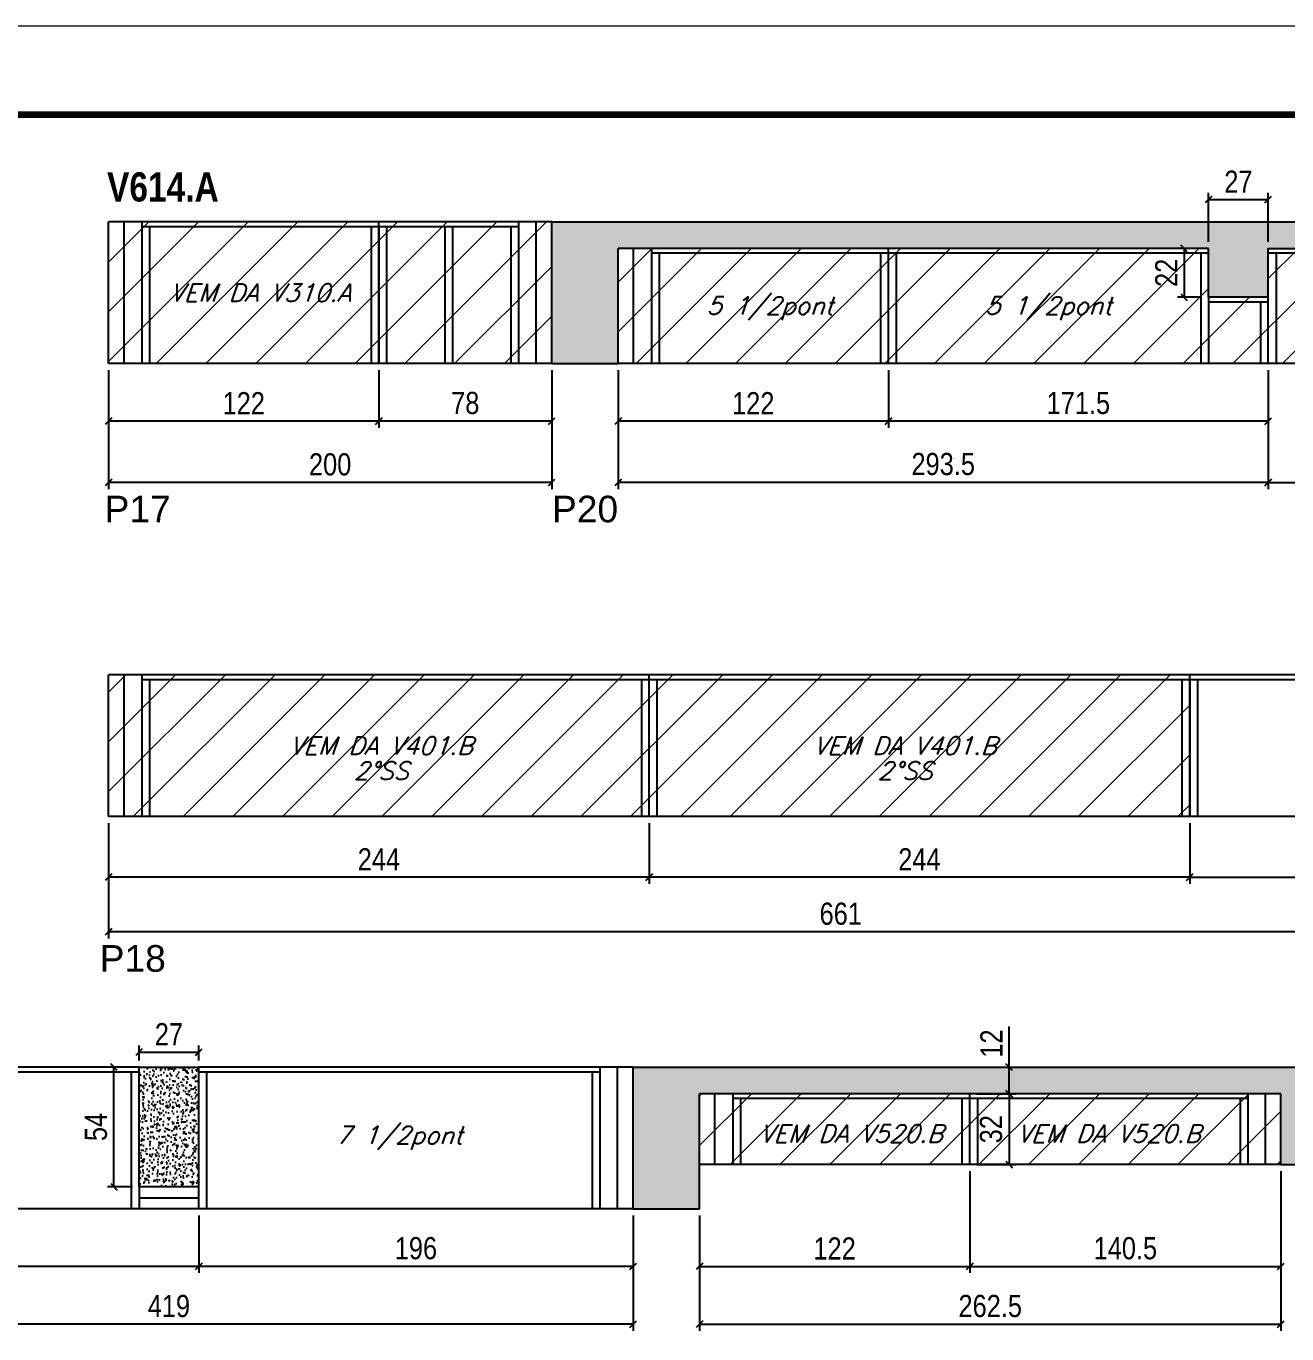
# Model space of a CAD drawing. Extents: x 3309 to 9590, y -2522 to 14608.
# Drawn here: x 8403 to 8972, y 11720 to 12311 of the extents above; entities that cross this region are included whole.
import ezdxf

# ---------------------------------------------------------------- set-up
doc = ezdxf.new("R2010")
doc.units = 0
doc.linetypes.add('DASHED', pattern=[0.75, 0.5, -0.25])
for name, color, linetype in [('5', 5, 'Continuous'), ('COTA', 241, 'Continuous'), ('NOMENCLATURA', 7, 'Continuous'), ('Painéis', 200, 'Continuous'), ('SARR_2.2x7', 40, 'Continuous'), ('SARR_3.5x7', 81, 'Continuous'), ('texto', 7, 'Continuous')]:
    doc.layers.add(name, color=color, linetype=linetype)
for name, color, linetype, lineweight in [('Folhas', 255, 'Continuous', 9), ('Hachura', 251, 'Continuous', 9), ('SARRAFO DE PRESSAO', 251, 'DASHED', 9)]:
    doc.layers.add(name, color=color, linetype=linetype, lineweight=lineweight)
doc.styles.add('COTA TECNICA', font='techl___.ttf', dxfattribs={"height": 10})
doc.styles.add('Romans', font='romans.shx')
doc.styles.get("Standard").update_dxf_attribs({"font": 'arial.ttf'})
doc.styles.add('TECNICA', font='techb___.ttf', dxfattribs={"height": 10})
doc.dimstyles.new('PAINEL', dxfattribs={"dimtxt": 10, "dimasz": 3, "dimexe": 3, "dimexo": 3, "dimgap": 3, "dimtad": 1, "dimdec": 1, "dimzin": 12, "dimdsep": 46, "dimtxsty": 'COTA TECNICA', "dimblk1": 'OBLIQUE', "dimblk2": 'OBLIQUE', "dimsah": 1, "dimcen": 0.9, "dimclrd": 4, "dimclre": 4, "dimclrt": 240, "dimadec": 1, "dimazin": 3, "dimtfac": 1, "dimtdec": 1, "dimtmove": 0, "dimatfit": 3, "dimfxl": 1, "dimtolj": 1, "dimtzin": 12, "dimarcsym": 0})

# ---------------------------------------------------------------- blocks, each defined once
blk = doc.blocks.new('9999999999')
at = {"layer": 'Folhas'}
blk.add_lwpolyline([(98138.98, 34190.21), (99623.98, 34190.21), (99623.98, 35240.21), (98138.98, 35240.21)], close=True, dxfattribs=at)
at = {"layer": 'Folhas', "color": 30, "const_width": 3}
blk.add_lwpolyline([(98213.98, 34230.21), (99583.98, 34230.21), (99583.98, 35200.21), (98213.98, 35200.21)], close=True, dxfattribs=at)
blk = doc.blocks.new('_Oblique')
at = {"color": 0, "linetype": 'ByBlock', "lineweight": -2}
blk.add_line((-0.5, -0.5), (0.5, 0.5), dxfattribs=at)
blk = doc.blocks.new('*D217')
at = {"layer": 'COTA', "color": 4, "linetype": 'ByBlock', "lineweight": -2, "transparency": 16777216}
for p, q in [((8562.39, 12155.35), (8562.39, 12129.43)), ((8640.39, 12155.35), (8640.39, 12129.43)), ((8640.39, 12132.43), (8562.39, 12132.43))]:
    blk.add_line(p, q, dxfattribs=at)
at = {"layer": 'Defpoints', "color": 0, "linetype": 'ByBlock', "transparency": 16777216}
for p in [(8562.39, 12158.35), (8640.39, 12158.35), (8562.39, 12132.43)]:
    blk.add_point(p, dxfattribs=at)
at = {"layer": 'COTA', "color": 4, "linetype": 'ByBlock', "lineweight": -2, "transparency": 16777216, "xscale": 3, "yscale": 3, "zscale": 3, "rotation": 180}
blk.add_blockref('_Oblique', (8562.39, 12132.43), dxfattribs=at)
at = {"layer": 'COTA', "color": 4, "linetype": 'ByBlock', "lineweight": -2, "transparency": 16777216, "xscale": 3, "yscale": 3, "zscale": 3}
blk.add_blockref('_Oblique', (8640.39, 12132.43), dxfattribs=at)
at = {"layer": 'COTA', "color": 240, "linetype": 'ByBlock', "transparency": 16777216, "insert": (8601.39, 12140.53), "char_height": 10, "attachment_point": 5, "style": 'COTA TECNICA'}
blk.add_mtext('\\A1;78', dxfattribs=at)
blk = doc.blocks.new('*D218')
at = {"layer": 'COTA', "color": 4, "linetype": 'ByBlock', "lineweight": -2, "transparency": 16777216}
for p, q in [((8440.39, 12155.35), (8440.39, 12129.43)), ((8562.39, 12155.35), (8562.39, 12129.43)), ((8562.39, 12132.43), (8440.39, 12132.43))]:
    blk.add_line(p, q, dxfattribs=at)
at = {"layer": 'Defpoints', "color": 0, "linetype": 'ByBlock', "transparency": 16777216}
for p in [(8440.39, 12158.35), (8562.39, 12158.35), (8440.39, 12132.43)]:
    blk.add_point(p, dxfattribs=at)
at = {"layer": 'COTA', "color": 4, "linetype": 'ByBlock', "lineweight": -2, "transparency": 16777216, "xscale": 3, "yscale": 3, "zscale": 3, "rotation": 180}
blk.add_blockref('_Oblique', (8440.39, 12132.43), dxfattribs=at)
at = {"layer": 'COTA', "color": 4, "linetype": 'ByBlock', "lineweight": -2, "transparency": 16777216, "xscale": 3, "yscale": 3, "zscale": 3}
blk.add_blockref('_Oblique', (8562.39, 12132.43), dxfattribs=at)
at = {"layer": 'COTA', "color": 240, "linetype": 'ByBlock', "transparency": 16777216, "insert": (8501.39, 12140.49), "char_height": 10, "attachment_point": 5, "style": 'COTA TECNICA'}
blk.add_mtext('\\A1;122', dxfattribs=at)
blk = doc.blocks.new('*D230')
at = {"layer": 'COTA', "color": 4, "linetype": 'ByBlock', "lineweight": -2, "transparency": 16777216}
for p, q in [((8440.39, 12155.35), (8440.39, 12101.72)), ((8640.39, 12155.35), (8640.39, 12101.72)), ((8640.39, 12104.72), (8440.39, 12104.72))]:
    blk.add_line(p, q, dxfattribs=at)
at = {"layer": 'Defpoints', "color": 0, "linetype": 'ByBlock', "transparency": 16777216}
for p in [(8440.39, 12158.35), (8640.39, 12158.35), (8440.39, 12104.72)]:
    blk.add_point(p, dxfattribs=at)
at = {"layer": 'COTA', "color": 4, "linetype": 'ByBlock', "lineweight": -2, "transparency": 16777216, "xscale": 3, "yscale": 3, "zscale": 3, "rotation": 180}
blk.add_blockref('_Oblique', (8440.39, 12104.72), dxfattribs=at)
at = {"layer": 'COTA', "color": 4, "linetype": 'ByBlock', "lineweight": -2, "transparency": 16777216, "xscale": 3, "yscale": 3, "zscale": 3}
blk.add_blockref('_Oblique', (8640.39, 12104.72), dxfattribs=at)
at = {"layer": 'COTA', "color": 240, "linetype": 'ByBlock', "transparency": 16777216, "insert": (8540.39, 12112.82), "char_height": 10, "attachment_point": 5, "style": 'COTA TECNICA'}
blk.add_mtext('\\A1;200', dxfattribs=at)
blk = doc.blocks.new('*D219')
at = {"layer": 'COTA', "color": 4, "linetype": 'ByBlock', "lineweight": -2, "transparency": 16777216}
for p, q in [((8792.39, 12155.35), (8792.39, 12129.43)), ((8963.89, 12155.35), (8963.89, 12129.43)), ((8963.89, 12132.43), (8792.39, 12132.43))]:
    blk.add_line(p, q, dxfattribs=at)
at = {"layer": 'Defpoints', "color": 0, "linetype": 'ByBlock', "transparency": 16777216}
for p in [(8792.39, 12158.35), (8963.89, 12158.35), (8792.39, 12132.43)]:
    blk.add_point(p, dxfattribs=at)
at = {"layer": 'COTA', "color": 4, "linetype": 'ByBlock', "lineweight": -2, "transparency": 16777216, "xscale": 3, "yscale": 3, "zscale": 3, "rotation": 180}
blk.add_blockref('_Oblique', (8792.39, 12132.43), dxfattribs=at)
at = {"layer": 'COTA', "color": 4, "linetype": 'ByBlock', "lineweight": -2, "transparency": 16777216, "xscale": 3, "yscale": 3, "zscale": 3}
blk.add_blockref('_Oblique', (8963.89, 12132.43), dxfattribs=at)
at = {"layer": 'COTA', "color": 240, "linetype": 'ByBlock', "transparency": 16777216, "insert": (8878.14, 12140.54), "char_height": 10, "attachment_point": 5, "style": 'COTA TECNICA'}
blk.add_mtext('\\A1;171.5', dxfattribs=at)
blk = doc.blocks.new('*D220')
at = {"layer": 'COTA', "color": 4, "linetype": 'ByBlock', "lineweight": -2, "transparency": 16777216}
for p, q in [((8670.39, 12155.35), (8670.39, 12129.43)), ((8792.39, 12155.35), (8792.39, 12129.43)), ((8792.39, 12132.43), (8670.39, 12132.43))]:
    blk.add_line(p, q, dxfattribs=at)
at = {"layer": 'Defpoints', "color": 0, "linetype": 'ByBlock', "transparency": 16777216}
for p in [(8670.39, 12158.35), (8792.39, 12158.35), (8670.39, 12132.43)]:
    blk.add_point(p, dxfattribs=at)
at = {"layer": 'COTA', "color": 4, "linetype": 'ByBlock', "lineweight": -2, "transparency": 16777216, "xscale": 3, "yscale": 3, "zscale": 3, "rotation": 180}
blk.add_blockref('_Oblique', (8670.39, 12132.43), dxfattribs=at)
at = {"layer": 'COTA', "color": 4, "linetype": 'ByBlock', "lineweight": -2, "transparency": 16777216, "xscale": 3, "yscale": 3, "zscale": 3}
blk.add_blockref('_Oblique', (8792.39, 12132.43), dxfattribs=at)
at = {"layer": 'COTA', "color": 240, "linetype": 'ByBlock', "transparency": 16777216, "insert": (8731.39, 12140.49), "char_height": 10, "attachment_point": 5, "style": 'COTA TECNICA'}
blk.add_mtext('\\A1;122', dxfattribs=at)
blk = doc.blocks.new('*D231')
at = {"layer": 'COTA', "color": 4, "linetype": 'ByBlock', "lineweight": -2, "transparency": 16777216}
for p, q in [((8670.39, 12155.35), (8670.39, 12101.72)), ((8963.89, 12155.35), (8963.89, 12101.72)), ((8963.89, 12104.72), (8670.39, 12104.72))]:
    blk.add_line(p, q, dxfattribs=at)
at = {"layer": 'Defpoints', "color": 0, "linetype": 'ByBlock', "transparency": 16777216}
for p in [(8670.39, 12158.35), (8963.89, 12158.35), (8670.39, 12104.72)]:
    blk.add_point(p, dxfattribs=at)
at = {"layer": 'COTA', "color": 4, "linetype": 'ByBlock', "lineweight": -2, "transparency": 16777216, "xscale": 3, "yscale": 3, "zscale": 3, "rotation": 180}
blk.add_blockref('_Oblique', (8670.39, 12104.72), dxfattribs=at)
at = {"layer": 'COTA', "color": 4, "linetype": 'ByBlock', "lineweight": -2, "transparency": 16777216, "xscale": 3, "yscale": 3, "zscale": 3}
blk.add_blockref('_Oblique', (8963.89, 12104.72), dxfattribs=at)
at = {"layer": 'COTA', "color": 240, "linetype": 'ByBlock', "transparency": 16777216, "insert": (8817.14, 12112.97), "char_height": 10, "attachment_point": 5, "style": 'COTA TECNICA'}
blk.add_mtext('\\A1;293.5', dxfattribs=at)
blk = doc.blocks.new('*D232')
at = {"layer": 'COTA', "color": 4, "lineweight": -2, "transparency": 16777216}
for p, q in [((8963.89, 12155.35), (8963.89, 12101.72)), ((9110.39, 12155.35), (9110.39, 12101.72)), ((8963.89, 12104.72), (9110.39, 12104.72))]:
    blk.add_line(p, q, dxfattribs=at)
at = {"layer": 'Defpoints', "color": 0, "transparency": 16777216}
for p in [(8963.89, 12158.35), (9110.39, 12158.35), (9110.39, 12104.72)]:
    blk.add_point(p, dxfattribs=at)
at = {"layer": 'COTA', "color": 4, "lineweight": -2, "transparency": 16777216, "xscale": 3, "yscale": 3, "zscale": 3, "rotation": 180}
blk.add_blockref('_Oblique', (8963.89, 12104.72), dxfattribs=at)
at = {"layer": 'COTA', "color": 4, "lineweight": -2, "transparency": 16777216, "xscale": 3, "yscale": 3, "zscale": 3}
blk.add_blockref('_Oblique', (9110.39, 12104.72), dxfattribs=at)
at = {"layer": 'COTA', "color": 240, "transparency": 16777216, "insert": (9037.14, 12112.83), "char_height": 10, "attachment_point": 5, "style": 'COTA TECNICA'}
blk.add_mtext('\\A1;146.5', dxfattribs=at)
blk = doc.blocks.new('*D233')
at = {"layer": 'COTA', "color": 4, "lineweight": -2, "transparency": 16777216}
for p, q in [((8933.89, 12210.35), (8922.83, 12210.35)), ((8925.83, 12210.35), (8925.83, 12188.35)), ((8933.89, 12188.35), (8922.83, 12188.35))]:
    blk.add_line(p, q, dxfattribs=at)
at = {"layer": 'Defpoints', "color": 0, "transparency": 16777216}
for p in [(8936.89, 12210.35), (8925.83, 12188.35), (8936.89, 12188.35)]:
    blk.add_point(p, dxfattribs=at)
at = {"layer": 'COTA', "color": 4, "lineweight": -2, "transparency": 16777216, "xscale": 3, "yscale": 3, "zscale": 3}
for p, rotation in [((8925.83, 12210.35), 90), ((8925.83, 12188.35), 270)]:
    blk.add_blockref('_Oblique', p, dxfattribs=dict(at, rotation=rotation))
at = {"layer": 'COTA', "color": 240, "transparency": 16777216, "insert": (8917.83, 12199.35), "char_height": 10, "attachment_point": 5, "rotation": 90, "style": 'COTA TECNICA'}
blk.add_mtext('\\A1;22', dxfattribs=at)
blk = doc.blocks.new('*D236')
at = {"layer": 'COTA', "color": 4, "lineweight": -2, "transparency": 16777216}
for p, q in [((8936.89, 12213.35), (8936.89, 12235.41)), ((8963.89, 12213.35), (8963.89, 12235.41)), ((8936.89, 12232.41), (8963.89, 12232.41))]:
    blk.add_line(p, q, dxfattribs=at)
at = {"layer": 'Defpoints', "color": 0, "transparency": 16777216}
for p in [(8963.89, 12232.41), (8936.89, 12210.35), (8963.89, 12210.35)]:
    blk.add_point(p, dxfattribs=at)
at = {"layer": 'COTA', "color": 4, "lineweight": -2, "transparency": 16777216, "xscale": 3, "yscale": 3, "zscale": 3, "rotation": 180}
blk.add_blockref('_Oblique', (8936.89, 12232.41), dxfattribs=at)
at = {"layer": 'COTA', "color": 4, "lineweight": -2, "transparency": 16777216, "xscale": 3, "yscale": 3, "zscale": 3}
blk.add_blockref('_Oblique', (8963.89, 12232.41), dxfattribs=at)
at = {"layer": 'COTA', "color": 240, "transparency": 16777216, "insert": (8950.39, 12240.48), "char_height": 10, "attachment_point": 5, "style": 'COTA TECNICA'}
blk.add_mtext('\\A1;27', dxfattribs=at)
blk = doc.blocks.new('*D227')
at = {"layer": 'COTA', "color": 4, "linetype": 'ByBlock', "lineweight": -2, "transparency": 16777216}
for p, q in [((8684.39, 11950.83), (8684.39, 11923.51)), ((8928.39, 11950.83), (8928.39, 11923.51)), ((8928.39, 11926.51), (8684.39, 11926.51))]:
    blk.add_line(p, q, dxfattribs=at)
at = {"layer": 'Defpoints', "color": 0, "linetype": 'ByBlock', "transparency": 16777216}
for p in [(8684.39, 11953.83), (8928.39, 11953.83), (8684.39, 11926.51)]:
    blk.add_point(p, dxfattribs=at)
at = {"layer": 'COTA', "color": 4, "linetype": 'ByBlock', "lineweight": -2, "transparency": 16777216, "xscale": 3, "yscale": 3, "zscale": 3, "rotation": 180}
blk.add_blockref('_Oblique', (8684.39, 11926.51), dxfattribs=at)
at = {"layer": 'COTA', "color": 4, "linetype": 'ByBlock', "lineweight": -2, "transparency": 16777216, "xscale": 3, "yscale": 3, "zscale": 3}
blk.add_blockref('_Oblique', (8928.39, 11926.51), dxfattribs=at)
at = {"layer": 'COTA', "color": 240, "linetype": 'ByBlock', "transparency": 16777216, "insert": (8806.39, 11934.58), "char_height": 10, "attachment_point": 5, "style": 'COTA TECNICA'}
blk.add_mtext('\\A1;244', dxfattribs=at)
blk = doc.blocks.new('*D228')
at = {"layer": 'COTA', "color": 4, "linetype": 'ByBlock', "lineweight": -2, "transparency": 16777216}
for p, q in [((8440.39, 11950.83), (8440.39, 11923.51)), ((8684.39, 11950.83), (8684.39, 11923.51)), ((8684.39, 11926.51), (8440.39, 11926.51))]:
    blk.add_line(p, q, dxfattribs=at)
at = {"layer": 'Defpoints', "color": 0, "linetype": 'ByBlock', "transparency": 16777216}
for p in [(8440.39, 11953.83), (8684.39, 11953.83), (8440.39, 11926.51)]:
    blk.add_point(p, dxfattribs=at)
at = {"layer": 'COTA', "color": 4, "linetype": 'ByBlock', "lineweight": -2, "transparency": 16777216, "xscale": 3, "yscale": 3, "zscale": 3, "rotation": 180}
blk.add_blockref('_Oblique', (8440.39, 11926.51), dxfattribs=at)
at = {"layer": 'COTA', "color": 4, "linetype": 'ByBlock', "lineweight": -2, "transparency": 16777216, "xscale": 3, "yscale": 3, "zscale": 3}
blk.add_blockref('_Oblique', (8684.39, 11926.51), dxfattribs=at)
at = {"layer": 'COTA', "color": 240, "linetype": 'ByBlock', "transparency": 16777216, "insert": (8562.39, 11934.58), "char_height": 10, "attachment_point": 5, "style": 'COTA TECNICA'}
blk.add_mtext('\\A1;244', dxfattribs=at)
blk = doc.blocks.new('*D239')
at = {"layer": 'COTA', "color": 4, "linetype": 'ByBlock', "lineweight": -2, "transparency": 16777216}
for p, q in [((8440.39, 11950.83), (8440.39, 11898.85)), ((9101.39, 11950.83), (9101.39, 11898.85)), ((9101.39, 11901.85), (8440.39, 11901.85))]:
    blk.add_line(p, q, dxfattribs=at)
at = {"layer": 'Defpoints', "color": 0, "linetype": 'ByBlock', "transparency": 16777216}
for p in [(8440.39, 11953.83), (9101.39, 11953.83), (8440.39, 11901.85)]:
    blk.add_point(p, dxfattribs=at)
at = {"layer": 'COTA', "color": 4, "linetype": 'ByBlock', "lineweight": -2, "transparency": 16777216, "xscale": 3, "yscale": 3, "zscale": 3, "rotation": 180}
blk.add_blockref('_Oblique', (8440.39, 11901.85), dxfattribs=at)
at = {"layer": 'COTA', "color": 4, "linetype": 'ByBlock', "lineweight": -2, "transparency": 16777216, "xscale": 3, "yscale": 3, "zscale": 3}
blk.add_blockref('_Oblique', (9101.39, 11901.85), dxfattribs=at)
at = {"layer": 'COTA', "color": 240, "linetype": 'ByBlock', "transparency": 16777216, "insert": (8770.89, 11909.96), "char_height": 10, "attachment_point": 5, "style": 'COTA TECNICA'}
blk.add_mtext('\\A1;661', dxfattribs=at)
blk = doc.blocks.new('*D240')
at = {"layer": 'COTA', "color": 4, "lineweight": -2, "transparency": 16777216}
for p, q in [((8928.39, 11950.83), (8928.39, 11923.51)), ((9101.39, 11950.83), (9101.39, 11923.51)), ((8928.39, 11926.51), (9101.39, 11926.51))]:
    blk.add_line(p, q, dxfattribs=at)
at = {"layer": 'Defpoints', "color": 0, "transparency": 16777216}
for p in [(8928.39, 11953.83), (9101.39, 11953.83), (9101.39, 11926.51)]:
    blk.add_point(p, dxfattribs=at)
at = {"layer": 'COTA', "color": 4, "lineweight": -2, "transparency": 16777216, "xscale": 3, "yscale": 3, "zscale": 3, "rotation": 180}
blk.add_blockref('_Oblique', (8928.39, 11926.51), dxfattribs=at)
at = {"layer": 'COTA', "color": 4, "lineweight": -2, "transparency": 16777216, "xscale": 3, "yscale": 3, "zscale": 3}
blk.add_blockref('_Oblique', (9101.39, 11926.51), dxfattribs=at)
at = {"layer": 'COTA', "color": 240, "transparency": 16777216, "insert": (9014.89, 11934.73), "char_height": 10, "attachment_point": 5, "style": 'COTA TECNICA'}
blk.add_mtext('\\A1;173', dxfattribs=at)
blk = doc.blocks.new('*D242')
at = {"layer": 'COTA', "color": 4, "linetype": 'ByBlock', "lineweight": -2, "transparency": 16777216}
for p, q in [((8481.11, 11773.73), (8481.11, 11747.82)), ((8677.11, 11773.73), (8677.11, 11747.82)), ((8677.11, 11750.82), (8481.11, 11750.82))]:
    blk.add_line(p, q, dxfattribs=at)
at = {"layer": 'Defpoints', "color": 0, "linetype": 'ByBlock', "transparency": 16777216}
for p in [(8481.11, 11776.73), (8677.11, 11776.73), (8481.11, 11750.82)]:
    blk.add_point(p, dxfattribs=at)
at = {"layer": 'COTA', "color": 4, "linetype": 'ByBlock', "lineweight": -2, "transparency": 16777216, "xscale": 3, "yscale": 3, "zscale": 3, "rotation": 180}
blk.add_blockref('_Oblique', (8481.11, 11750.82), dxfattribs=at)
at = {"layer": 'COTA', "color": 4, "linetype": 'ByBlock', "lineweight": -2, "transparency": 16777216, "xscale": 3, "yscale": 3, "zscale": 3}
blk.add_blockref('_Oblique', (8677.11, 11750.82), dxfattribs=at)
at = {"layer": 'COTA', "color": 240, "linetype": 'ByBlock', "transparency": 16777216, "insert": (8579.11, 11758.95), "char_height": 10, "attachment_point": 5, "style": 'COTA TECNICA'}
blk.add_mtext('\\A1;196', dxfattribs=at)
blk = doc.blocks.new('*D243')
at = {"layer": 'COTA', "color": 4, "linetype": 'ByBlock', "lineweight": -2, "transparency": 16777216}
for p, q in [((8258.11, 11773.73), (8258.11, 11747.82)), ((8481.11, 11773.73), (8481.11, 11747.82)), ((8481.11, 11750.82), (8258.11, 11750.82))]:
    blk.add_line(p, q, dxfattribs=at)
at = {"layer": 'Defpoints', "color": 0, "linetype": 'ByBlock', "transparency": 16777216}
for p in [(8258.11, 11776.73), (8481.11, 11776.73), (8258.11, 11750.82)]:
    blk.add_point(p, dxfattribs=at)
at = {"layer": 'COTA', "color": 4, "linetype": 'ByBlock', "lineweight": -2, "transparency": 16777216, "xscale": 3, "yscale": 3, "zscale": 3, "rotation": 180}
blk.add_blockref('_Oblique', (8258.11, 11750.82), dxfattribs=at)
at = {"layer": 'COTA', "color": 4, "linetype": 'ByBlock', "lineweight": -2, "transparency": 16777216, "xscale": 3, "yscale": 3, "zscale": 3}
blk.add_blockref('_Oblique', (8481.11, 11750.82), dxfattribs=at)
at = {"layer": 'COTA', "color": 240, "linetype": 'ByBlock', "transparency": 16777216, "insert": (8369.61, 11759.04), "char_height": 10, "attachment_point": 5, "style": 'COTA TECNICA'}
blk.add_mtext('\\A1;223', dxfattribs=at)
blk = doc.blocks.new('*D244')
at = {"layer": 'COTA', "color": 4, "linetype": 'ByBlock', "lineweight": -2, "transparency": 16777216}
for p, q in [((8258.11, 11773.73), (8258.11, 11721.76)), ((8677.11, 11773.73), (8677.11, 11721.76)), ((8677.11, 11724.76), (8258.11, 11724.76))]:
    blk.add_line(p, q, dxfattribs=at)
at = {"layer": 'Defpoints', "color": 0, "linetype": 'ByBlock', "transparency": 16777216}
for p in [(8258.11, 11776.73), (8677.11, 11776.73), (8258.11, 11724.76)]:
    blk.add_point(p, dxfattribs=at)
at = {"layer": 'COTA', "color": 4, "linetype": 'ByBlock', "lineweight": -2, "transparency": 16777216, "xscale": 3, "yscale": 3, "zscale": 3, "rotation": 180}
blk.add_blockref('_Oblique', (8258.11, 11724.76), dxfattribs=at)
at = {"layer": 'COTA', "color": 4, "linetype": 'ByBlock', "lineweight": -2, "transparency": 16777216, "xscale": 3, "yscale": 3, "zscale": 3}
blk.add_blockref('_Oblique', (8677.11, 11724.76), dxfattribs=at)
at = {"layer": 'COTA', "color": 240, "linetype": 'ByBlock', "transparency": 16777216, "insert": (8467.61, 11732.86), "char_height": 10, "attachment_point": 5, "style": 'COTA TECNICA'}
blk.add_mtext('\\A1;419', dxfattribs=at)
blk = doc.blocks.new('*D246')
at = {"layer": 'COTA', "color": 4, "lineweight": -2, "transparency": 16777216}
for p, q in [((8969.61, 11793.73), (8969.61, 11721.76)), ((8707.11, 11773.73), (8707.11, 11721.76)), ((8707.11, 11724.76), (8969.61, 11724.76))]:
    blk.add_line(p, q, dxfattribs=at)
at = {"layer": 'Defpoints', "color": 0, "transparency": 16777216}
for p in [(8969.61, 11796.73), (8707.11, 11776.73), (8969.61, 11724.76)]:
    blk.add_point(p, dxfattribs=at)
at = {"layer": 'COTA', "color": 4, "lineweight": -2, "transparency": 16777216, "xscale": 3, "yscale": 3, "zscale": 3, "rotation": 180}
blk.add_blockref('_Oblique', (8707.11, 11724.76), dxfattribs=at)
at = {"layer": 'COTA', "color": 4, "lineweight": -2, "transparency": 16777216, "xscale": 3, "yscale": 3, "zscale": 3}
blk.add_blockref('_Oblique', (8969.61, 11724.76), dxfattribs=at)
at = {"layer": 'COTA', "color": 240, "transparency": 16777216, "insert": (8838.36, 11732.87), "char_height": 10, "attachment_point": 5, "style": 'COTA TECNICA'}
blk.add_mtext('\\A1;262.5', dxfattribs=at)
blk = doc.blocks.new('*D247')
at = {"layer": 'COTA', "color": 4, "lineweight": -2, "transparency": 16777216}
for p, q in [((8829.11, 11793.73), (8829.11, 11747.82)), ((8707.11, 11773.73), (8707.11, 11747.82)), ((8707.11, 11750.82), (8829.11, 11750.82))]:
    blk.add_line(p, q, dxfattribs=at)
at = {"layer": 'Defpoints', "color": 0, "transparency": 16777216}
for p in [(8829.11, 11796.73), (8707.11, 11776.73), (8829.11, 11750.82)]:
    blk.add_point(p, dxfattribs=at)
at = {"layer": 'COTA', "color": 4, "lineweight": -2, "transparency": 16777216, "xscale": 3, "yscale": 3, "zscale": 3, "rotation": 180}
blk.add_blockref('_Oblique', (8707.11, 11750.82), dxfattribs=at)
at = {"layer": 'COTA', "color": 4, "lineweight": -2, "transparency": 16777216, "xscale": 3, "yscale": 3, "zscale": 3}
blk.add_blockref('_Oblique', (8829.11, 11750.82), dxfattribs=at)
at = {"layer": 'COTA', "color": 240, "transparency": 16777216, "insert": (8768.11, 11758.88), "char_height": 10, "attachment_point": 5, "style": 'COTA TECNICA'}
blk.add_mtext('\\A1;122', dxfattribs=at)
blk = doc.blocks.new('*D248')
at = {"layer": 'COTA', "color": 4, "lineweight": -2, "transparency": 16777216}
for p, q in [((8829.11, 11793.73), (8829.11, 11747.82)), ((8969.61, 11793.73), (8969.61, 11747.82)), ((8829.11, 11750.82), (8969.61, 11750.82))]:
    blk.add_line(p, q, dxfattribs=at)
at = {"layer": 'Defpoints', "color": 0, "transparency": 16777216}
for p in [(8829.11, 11796.73), (8969.61, 11796.73), (8969.61, 11750.82)]:
    blk.add_point(p, dxfattribs=at)
at = {"layer": 'COTA', "color": 4, "lineweight": -2, "transparency": 16777216, "xscale": 3, "yscale": 3, "zscale": 3, "rotation": 180}
blk.add_blockref('_Oblique', (8829.11, 11750.82), dxfattribs=at)
at = {"layer": 'COTA', "color": 4, "lineweight": -2, "transparency": 16777216, "xscale": 3, "yscale": 3, "zscale": 3}
blk.add_blockref('_Oblique', (8969.61, 11750.82), dxfattribs=at)
at = {"layer": 'COTA', "color": 240, "transparency": 16777216, "insert": (8899.36, 11758.93), "char_height": 10, "attachment_point": 5, "style": 'COTA TECNICA'}
blk.add_mtext('\\A1;140.5', dxfattribs=at)
blk = doc.blocks.new('*D255')
at = {"layer": 'COTA', "color": 4, "lineweight": -2, "transparency": 16777216}
for p, q in [((8451.11, 11840.73), (8439.82, 11840.73)), ((8442.82, 11786.73), (8442.82, 11840.73)), ((8451.11, 11786.73), (8439.82, 11786.73))]:
    blk.add_line(p, q, dxfattribs=at)
at = {"layer": 'Defpoints', "color": 0, "transparency": 16777216}
for p in [(8442.82, 11840.73), (8454.11, 11840.73), (8454.11, 11786.73)]:
    blk.add_point(p, dxfattribs=at)
at = {"layer": 'COTA', "color": 4, "lineweight": -2, "transparency": 16777216, "xscale": 3, "yscale": 3, "zscale": 3}
for p, rotation in [((8442.82, 11840.73), 90), ((8442.82, 11786.73), 270)]:
    blk.add_blockref('_Oblique', p, dxfattribs=dict(at, rotation=rotation))
at = {"layer": 'COTA', "color": 240, "transparency": 16777216, "insert": (8434.71, 11813.73), "char_height": 10, "attachment_point": 5, "rotation": 90, "style": 'COTA TECNICA'}
blk.add_mtext('\\A1;54', dxfattribs=at)
blk = doc.blocks.new('*D256')
at = {"layer": 'COTA', "color": 4, "lineweight": -2, "transparency": 16777216}
for p, q in [((8454.11, 11843.73), (8454.11, 11850.55)), ((8481.11, 11843.73), (8481.11, 11850.55)), ((8454.11, 11847.55), (8481.11, 11847.55))]:
    blk.add_line(p, q, dxfattribs=at)
at = {"layer": 'Defpoints', "color": 0, "transparency": 16777216}
for p in [(8481.11, 11847.55), (8454.11, 11840.73), (8481.11, 11840.73)]:
    blk.add_point(p, dxfattribs=at)
at = {"layer": 'COTA', "color": 4, "lineweight": -2, "transparency": 16777216, "xscale": 3, "yscale": 3, "zscale": 3, "rotation": 180}
blk.add_blockref('_Oblique', (8454.11, 11847.55), dxfattribs=at)
at = {"layer": 'COTA', "color": 4, "lineweight": -2, "transparency": 16777216, "xscale": 3, "yscale": 3, "zscale": 3}
blk.add_blockref('_Oblique', (8481.11, 11847.55), dxfattribs=at)
at = {"layer": 'COTA', "color": 240, "transparency": 16777216, "insert": (8467.61, 11855.62), "char_height": 10, "attachment_point": 5, "style": 'COTA TECNICA'}
blk.add_mtext('\\A1;27', dxfattribs=at)
blk = doc.blocks.new('*D1290')
at = {"layer": 'COTA', "color": 4, "lineweight": -2, "transparency": 16777216}
for p, q in [((8832.11, 11828.73), (8849.97, 11828.73)), ((8846.97, 11828.73), (8846.97, 11796.73)), ((8832.11, 11796.73), (8849.97, 11796.73))]:
    blk.add_line(p, q, dxfattribs=at)
at = {"layer": 'Defpoints', "color": 0, "transparency": 16777216}
for p in [(8829.11, 11828.73), (8829.11, 11796.73), (8846.97, 11796.73)]:
    blk.add_point(p, dxfattribs=at)
at = {"layer": 'COTA', "color": 4, "lineweight": -2, "transparency": 16777216, "xscale": 3, "yscale": 3, "zscale": 3}
for p, rotation in [((8846.97, 11828.73), 90), ((8846.97, 11796.73), 270)]:
    blk.add_blockref('_Oblique', p, dxfattribs=dict(at, rotation=rotation))
at = {"layer": 'COTA', "color": 240, "transparency": 16777216, "insert": (8838.75, 11812.73), "char_height": 10, "attachment_point": 5, "rotation": 90, "style": 'COTA TECNICA'}
blk.add_mtext('\\A1;32', dxfattribs=at)
blk = doc.blocks.new('*D1291')
at = {"layer": 'COTA', "color": 4, "lineweight": -2, "transparency": 16777216}
for p, q in [((8846.97, 11840.73), (8846.97, 11859.05)), ((8832.11, 11840.73), (8849.97, 11840.73)), ((8846.97, 11828.73), (8846.97, 11840.73)), ((8832.11, 11828.73), (8849.97, 11828.73))]:
    blk.add_line(p, q, dxfattribs=at)
at = {"layer": 'Defpoints', "color": 0, "transparency": 16777216}
for p in [(8829.11, 11840.73), (8846.97, 11840.73), (8829.11, 11828.73)]:
    blk.add_point(p, dxfattribs=at)
at = {"layer": 'COTA', "color": 4, "lineweight": -2, "transparency": 16777216, "xscale": 3, "yscale": 3, "zscale": 3}
for p, rotation in [((8846.97, 11840.73), 90), ((8846.97, 11828.73), 270)]:
    blk.add_blockref('_Oblique', p, dxfattribs=dict(at, rotation=rotation))
at = {"layer": 'COTA', "color": 240, "transparency": 16777216, "insert": (8838.91, 11851.39), "char_height": 10, "attachment_point": 5, "rotation": 90, "style": 'COTA TECNICA'}
blk.add_mtext('\\A1;12', dxfattribs=at)

msp = doc.modelspace()

# ---------------------------------------------------------------- hatches: boundary and pattern name
at = {"layer": 'COTA'}
h = msp.add_hatch(dxfattribs=at)
h.set_pattern_fill('AR-CONC', color=256, scale=0.03)
h.set_pattern_definition([(50, (1492.927, -773.546), (5.4655401, -0.4781726), [0.5715, -6.2865]), (355, (1492.927, -773.546), (-1.0573026, 5.7317054), [0.4572, -5.0292175]), (100.451445, (1493.382, -773.586), (4.4082374, 5.2535326), [0.4857003, -5.3427073]), (46.1842, (1492.927, -772.022), (8.1323712, -1.2612698), [0.85725, -9.42975]), (96.63556, (1493.6045, -772.127), (7.122124, 7.4227837), [0.7285507, -8.0140682]), (351.18415, (1492.927, -772.022), (7.122124, 7.4227837), [0.685799, -7.543792]), (21, (1493.689, -772.403), (4.5484317, -3.067956), [0.5715, -6.2865]), (326, (1493.689, -772.403), (1.8540609, 5.525639), [0.4572, -5.0292]), (71.451445, (1494.068, -772.6586), (6.4024926, 2.457683), [0.4857003, -5.3426981]), (37.5, (1492.9268, -773.5459), (0.0926581, 2.53665117), [0, -4.96824, 0, -5.1054, 0, -5.04825]), (7.5, (1492.9268, -773.546), (2.00458988, 3.00541724), [0, -2.91084, 0, -4.85394, 0, -1.92405]), (327.5, (1491.2275, -773.546), (4.06771786, -0.17186232), [0, -1.905, 0, -5.9436, 0, -7.8867]), (317.5, (1490.4655, -773.546), (4.4438754, 0.7627947), [0, -2.4765, 0, -3.94716, 0, -5.6007])])
h.paths.add_polyline_path([(9110.39, 12210.35), (9247.39, 12210.35), (9247.39, 12222.35), (8640.39, 12222.35), (8640.39, 12158.35), (8670.39, 12158.35), (8670.39, 12210.35), (8936.89, 12210.35), (8936.89, 12188.35), (8963.89, 12188.35), (8963.89, 12210.35), (9083.39, 12210.35), (9083.39, 12188.35), (9110.39, 12188.35)])
h = msp.add_hatch(dxfattribs=at)
h.set_pattern_fill('AR-CONC', color=256, scale=0.03)
h.set_pattern_definition([(50, (-182.28, -29.24), (5.4655401, -0.4781726), [0.5715, -6.2865]), (355, (-182.28, -29.24), (-1.0573026, 5.7317054), [0.4572, -5.0292175]), (100.451445, (-181.8247, -29.2797), (4.4082374, 5.2535326), [0.4857003, -5.3427073]), (46.1842, (-182.28, -27.716), (8.1323712, -1.2612698), [0.85725, -9.42975]), (96.63556, (-181.6024, -27.821), (7.122124, 7.4227837), [0.7285507, -8.0140682]), (351.18415, (-182.28, -27.716), (7.122124, 7.4227837), [0.685799, -7.543792]), (21, (-181.518, -28.097), (4.5484317, -3.067956), [0.5715, -6.2865]), (326, (-181.518, -28.097), (1.8540609, 5.525639), [0.4572, -5.0292]), (71.451445, (-181.139, -28.3525), (6.4024926, 2.457683), [0.4857003, -5.3426981]), (37.5, (-182.2801, -29.2399), (0.0926581, 2.53665117), [0, -4.96824, 0, -5.1054, 0, -5.04825]), (7.5, (-182.28, -29.2399), (2.0045899, 3.00541724), [0, -2.91084, 0, -4.85394, 0, -1.92405]), (327.5, (-183.9794, -29.2399), (4.06771786, -0.17186232), [0, -1.905, 0, -5.9436, 0, -7.8867]), (317.5, (-184.7414, -29.24), (4.4438754, 0.7627947), [0, -2.4765, 0, -3.94716, 0, -5.6007])])
h.paths.add_polyline_path([(8454.11, 11786.73), (8481.11, 11786.73), (8481.11, 11840.73), (8454.11, 11840.73)])
h = msp.add_hatch(dxfattribs=at)
h.set_pattern_fill('AR-CONC', color=256, scale=0.03)
h.set_pattern_definition([(50, (0, -29.24), (5.4655401, -0.4781726), [0.5715, -6.2865]), (355, (0, -29.24), (-1.0573026, 5.7317054), [0.4572, -5.0292175]), (100.451445, (0.4555, -29.2797), (4.4082374, 5.2535326), [0.4857003, -5.3427073]), (46.1842, (0, -27.716), (8.1323712, -1.2612698), [0.85725, -9.42975]), (96.63556, (0.678, -27.821), (7.122124, 7.4227837), [0.7285507, -8.0140682]), (351.18415, (0, -27.716), (7.122124, 7.4227837), [0.685799, -7.543792]), (21, (0.762, -28.097), (4.5484317, -3.067956), [0.5715, -6.2865]), (326, (0.762, -28.097), (1.8540609, 5.525639), [0.4572, -5.0292]), (71.451445, (1.141, -28.3525), (6.4024926, 2.457683), [0.4857003, -5.3426981]), (37.5, (0, -29.2399), (0.0926581, 2.53665117), [0, -4.96824, 0, -5.1054, 0, -5.04825]), (7.5, (0, -29.2399), (2.00458988, 3.00541724), [0, -2.91084, 0, -4.85394, 0, -1.92405]), (327.5, (-1.6993, -29.2399), (4.06771786, -0.17186232), [0, -1.905, 0, -5.9436, 0, -7.8867]), (317.5, (-2.4613, -29.24), (4.4438754, 0.7627947), [0, -2.4765, 0, -3.94716, 0, -5.6007])])
h.paths.add_polyline_path([(8969.61, 11796.73), (8999.61, 11796.73), (8999.61, 11824.73), (9337.11, 11824.73), (9337.11, 11840.73), (8677.11, 11840.73), (8677.11, 11776.73), (8707.11, 11776.73), (8707.11, 11796.73), (8707.11, 11828.73), (8969.61, 11828.73)])
at = {"layer": 'Hachura', "linetype": 'ByBlock'}
h = msp.add_hatch(dxfattribs=at)
h.set_pattern_fill('ANSI31', color=256, scale=5)
h.set_pattern_definition([(45, (4642.927, 391.88), (-11.22532, 11.22532), [])])
h.paths.add_polyline_path([(8562.39, 12158.35), (8562.39, 12222.35), (8440.39, 12222.35), (8440.39, 12158.35)])
h.paths.add_polyline_path([(8640.39, 12158.35), (8640.39, 12222.35), (8562.39, 12222.35), (8562.39, 12158.35)])
h = msp.add_hatch(dxfattribs=at)
h.set_pattern_fill('ANSI31', color=256, scale=5)
h.paths.add_polyline_path([(8792.39, 12210.35), (8670.39, 12210.35), (8670.39, 12158.35), (8792.39, 12158.35)])
h.paths.add_polyline_path([(8936.89, 12210.35), (8792.39, 12210.35), (8792.39, 12158.35), (8963.89, 12158.35), (8963.89, 12188.35), (8936.89, 12188.35)])
h.paths.add_polyline_path([(9110.39, 12188.35), (9083.39, 12188.35), (9083.39, 12210.35), (8963.89, 12210.35), (8963.89, 12158.35), (9110.39, 12158.35)])
h.paths.add_polyline_path([(9247.39, 12210.35), (9110.39, 12210.35), (9110.39, 12158.35), (9247.39, 12158.35)])
h = msp.add_hatch(dxfattribs=at)
h.set_pattern_fill('ANSI31', color=256, scale=5)
h.paths.add_polyline_path([(8684.39, 11953.83), (8684.39, 12017.83), (8440.39, 12017.83), (8440.39, 11953.83)])
h.paths.add_polyline_path([(8928.39, 11953.83), (8928.39, 12017.83), (8684.39, 12017.83), (8684.39, 11953.83)])
h.paths.add_polyline_path([(8707.11, 11828.73), (8707.11, 11796.73), (8829.11, 11796.73), (8829.11, 11828.73)])
h.paths.add_polyline_path([(8969.61, 11796.73), (8969.61, 11828.73), (8829.11, 11828.73), (8829.11, 11796.73)])
h.paths.add_polyline_path([(8648.61, 11643.37), (8648.61, 11595.37), (8892.61, 11595.37), (8892.61, 11643.37)])
h.paths.add_polyline_path([(8404.61, 11643.37), (8404.61, 11595.37), (8648.61, 11595.37), (8648.61, 11643.37)])

# ---------------------------------------------------------------- linework, layer by layer
at = {"layer": 'COTA'}
for p, q in [((8640.39, 12222.35), (9247.39, 12222.35)), ((8936.89, 12188.35), (8936.89, 12158.35)), ((8640.39, 12158.35), (8670.39, 12158.35)), ((8454.11, 11840.73), (8481.11, 11840.73)), ((8677.11, 11840.73), (9337.11, 11840.73)), ((8707.11, 11776.73), (8707.11, 11796.73)), ((8969.61, 11796.73), (8999.61, 11796.73)), ((8454.11, 11786.73), (8454.11, 11776.73)), ((8454.11, 11781.73), (8481.11, 11781.73)), ((8677.11, 11776.73), (8707.11, 11776.73))]:
    msp.add_line(p, q, dxfattribs=at)
at = {"layer": 'Painéis', "linetype": 'ByBlock'}
for p, q in [((8640.39, 12222.35), (8440.39, 12222.35)), ((8440.39, 12158.35), (8440.39, 12222.35)), ((8562.39, 12158.35), (8562.39, 12222.35)), ((8640.39, 12158.35), (8640.39, 12222.35)), ((8936.89, 12210.35), (8670.39, 12210.35)), ((8670.39, 12158.35), (8670.39, 12210.35)), ((8792.39, 12158.35), (8792.39, 12210.35)), ((8936.89, 12188.35), (8936.89, 12210.35)), ((8963.89, 12158.35), (8963.89, 12210.35)), ((8963.89, 12210.35), (9083.39, 12210.35)), ((8963.89, 12188.35), (8936.89, 12188.35)), ((8640.39, 12158.35), (8440.39, 12158.35)), ((9247.39, 12158.35), (8670.39, 12158.35)), ((9101.39, 12017.83), (8440.39, 12017.83)), ((8440.39, 11953.83), (8440.39, 12017.83)), ((8684.39, 11953.83), (8684.39, 12017.83)), ((8928.39, 11953.83), (8928.39, 12017.83)), ((9101.39, 11953.83), (8440.39, 11953.83)), ((8454.11, 11840.73), (8258.11, 11840.73)), ((8454.11, 11786.73), (8454.11, 11840.73)), ((8677.11, 11840.73), (8481.11, 11840.73)), ((8481.11, 11776.73), (8481.11, 11840.73)), ((8677.11, 11776.73), (8677.11, 11840.73)), ((8969.61, 11828.73), (8707.11, 11828.73)), ((8707.11, 11796.73), (8707.11, 11828.73)), ((8829.11, 11796.73), (8829.11, 11828.73)), ((8969.61, 11796.73), (8969.61, 11828.73)), ((8969.61, 11796.73), (8707.11, 11796.73)), ((8481.11, 11786.73), (8454.11, 11786.73)), ((8677.11, 11776.73), (8258.11, 11776.73))]:
    msp.add_line(p, q, dxfattribs=at)
at = {"layer": 'SARR_2.2x7', "linetype": 'Continuous'}
for p, q in [((8447.39, 12158.35), (8447.39, 12222.35)), ((8633.39, 12158.35), (8633.39, 12222.35)), ((8562.39, 12220.15), (8455.39, 12220.15)), ((8625.39, 12220.15), (8562.39, 12220.15)), ((8677.39, 12158.35), (8677.39, 12210.35)), ((8792.39, 12208.15), (8685.39, 12208.15)), ((8936.89, 12208.15), (8792.39, 12208.15)), ((9083.39, 12208.15), (8963.89, 12208.15)), ((8963.89, 12186.15), (8936.89, 12186.15)), ((8447.39, 11953.83), (8447.39, 12017.83)), ((8684.39, 12015.63), (8455.39, 12015.63)), ((8928.39, 12015.63), (8684.39, 12015.63)), ((9086.39, 12015.63), (8928.39, 12015.63)), ((8454.11, 11838.53), (8273.11, 11838.53)), ((8662.11, 11838.53), (8481.11, 11838.53)), ((8670.11, 11776.73), (8670.11, 11840.73)), ((8714.11, 11796.73), (8714.11, 11828.73)), ((8829.11, 11826.53), (8722.11, 11826.53)), ((8954.61, 11826.53), (8829.11, 11826.53)), ((8962.61, 11796.73), (8962.61, 11828.73))]:
    msp.add_line(p, q, dxfattribs=at)
at = {"layer": 'SARR_3.5x7'}
for p, q in [((8455.39, 12222.35), (8455.39, 12158.35)), ((8625.39, 12222.35), (8625.39, 12158.35)), ((8458.89, 12220.15), (8458.89, 12158.35)), ((8558.89, 12220.15), (8558.89, 12158.35)), ((8562.39, 12220.15), (8562.39, 12158.35)), ((8565.89, 12220.15), (8565.89, 12158.35)), ((8592.15, 12220.15), (8592.15, 12158.35)), ((8595.65, 12220.15), (8595.65, 12158.35)), ((8621.89, 12220.15), (8621.89, 12158.35)), ((8685.39, 12210.35), (8685.39, 12158.35)), ((8688.89, 12208.15), (8688.89, 12158.35)), ((8788.89, 12208.15), (8788.89, 12158.35)), ((8795.89, 12208.15), (8795.89, 12158.35)), ((8933.39, 12208.15), (8933.39, 12158.35)), ((8967.39, 12208.15), (8967.39, 12158.35)), ((8960.39, 12186.15), (8960.39, 12158.35)), ((8455.39, 12017.83), (8455.39, 11953.83)), ((8458.89, 12015.63), (8458.89, 11953.83)), ((8680.89, 12015.63), (8680.89, 11953.83)), ((8687.89, 12015.63), (8687.89, 11953.83)), ((8924.89, 12015.63), (8924.89, 11953.83)), ((8928.39, 12015.63), (8928.39, 11953.83)), ((8931.89, 12015.63), (8931.89, 11953.83)), ((8450.61, 11838.53), (8450.61, 11776.73)), ((8484.61, 11838.53), (8484.61, 11776.73)), ((8658.61, 11838.53), (8658.61, 11776.73)), ((8662.11, 11840.73), (8662.11, 11776.73)), ((8722.11, 11828.73), (8722.11, 11796.73)), ((8725.61, 11826.53), (8725.61, 11796.73)), ((8825.61, 11826.53), (8825.61, 11796.73)), ((8832.61, 11826.53), (8832.61, 11796.73)), ((8951.11, 11826.53), (8951.11, 11796.73)), ((8954.61, 11828.73), (8954.61, 11796.73))]:
    msp.add_line(p, q, dxfattribs=at)

# ---------------------------------------------------------------- block references
at = {"layer": 'SARRAFO DE PRESSAO', "color": 6, "linetype": 'ByBlock'}
msp.add_blockref('9999999999', (-90061.11, -22929.5), dxfattribs=at)

# ---------------------------------------------------------------- texts
at = {"layer": '5', "linetype": 'Continuous'}
for s, rotation, p in [('P17', 0.00004, (8438.59, 12086.71)), ('P20', 0.00004, (8640.56, 12086.71)), ('P18', 359.99996, (8436.39, 11883.84))]:
    msp.add_text(s, height=12, rotation=rotation, dxfattribs=at).set_placement(p)
at = {"layer": 'NOMENCLATURA', "style": 'TECNICA'}
msp.add_text('V614.A', height=13.2, dxfattribs=at).set_placement((8439.67, 12231.53))
at = {"layer": 'texto', "color": 2, "char_height": 8, "attachment_point": 5, "style": 'Romans'}
for s, insert in [('{\\Q19;\\C256;VEM DA V310.A}', (8508.89, 12190.35)), ('{\\Q19;\\C256;5 1/2pont}', (8738.89, 12183.25)), ('{\\Q19;\\C256;5 1/2pont}', (8864.64, 12183.25)), ('{\\Q19;\\C256;VEM DA V401.B}', (8563.39, 11985.83)), ('{\\Q19;\\C256;VEM DA V401.B}', (8799.89, 11985.83)), ('{\\Q19;\\C256;2°SS}', (8563.39, 11974.55)), ('{\\Q19;\\C256;2°SS}', (8799.89, 11974.55)), ('{\\Q19;\\C256;7 1/2pont}', (8571.61, 11808.73)), ('{\\Q19;\\C256;VEM DA V520.B}', (8775.61, 11810.73)), ('{\\Q19;\\C256;VEM DA V520.B}', (8891.86, 11810.73))]:
    msp.add_mtext(s, dxfattribs=dict(at, insert=insert))

# ---------------------------------------------------------------- dimensions: what is measured, and where the dimension line sits
at = {"layer": 'COTA'}
for base, p1, p2, picture, middle in [((8963.89, 12232.41), (8936.89, 12210.35), (8963.89, 12210.35), '*D236', (8950.39, 12240.48)), ((9110.39, 12104.72), (8963.89, 12158.35), (9110.39, 12158.35), '*D232', (9037.14, 12112.83)), ((9101.39, 11926.51), (8928.39, 11953.83), (9101.39, 11953.83), '*D240', (9014.89, 11934.73)), ((8481.11, 11847.55), (8454.11, 11840.73), (8481.11, 11840.73), '*D256', (8467.61, 11855.62)), ((8969.61, 11724.76), (8707.11, 11776.73), (8969.61, 11796.73), '*D246', (8838.36, 11732.87)), ((8829.11, 11750.82), (8707.11, 11776.73), (8829.11, 11796.73), '*D247', (8768.11, 11758.88))]:
    dim = msp.add_linear_dim(base=base, p1=p1, p2=p2, dimstyle='PAINEL', dxfattribs=at)
    dim.commit()
    dim.dimension.update_dxf_attribs({"geometry": picture, "text_midpoint": middle})
for base, p1, p2, picture, middle in [((8925.83, 12188.35), (8936.89, 12210.35), (8936.89, 12188.35), '*D233', (8917.83, 12199.35)), ((8846.97, 11840.73), (8829.11, 11828.73), (8829.11, 11840.73), '*D1291', (8838.91, 11851.39)), ((8442.82, 11840.73), (8454.11, 11786.73), (8454.11, 11840.73), '*D255', (8434.71, 11813.73)), ((8846.97, 11796.73), (8829.11, 11828.73), (8829.11, 11796.73), '*D1290', (8838.75, 11812.73))]:
    dim = msp.add_linear_dim(base=base, p1=p1, p2=p2, angle=90, dimstyle='PAINEL', dxfattribs=at)
    dim.commit()
    dim.dimension.update_dxf_attribs({"geometry": picture, "text_midpoint": middle})
at = {"layer": 'COTA', "linetype": 'ByBlock'}
for base, p1, p2, picture, middle in [((8440.39, 12132.43), (8562.39, 12158.35), (8440.39, 12158.35), '*D218', (8501.39, 12140.49)), ((8670.39, 12132.43), (8792.39, 12158.35), (8670.39, 12158.35), '*D220', (8731.39, 12140.49)), ((8440.39, 11926.51), (8684.39, 11953.83), (8440.39, 11953.83), '*D228', (8562.39, 11934.58)), ((8258.11, 11750.82), (8481.11, 11776.73), (8258.11, 11776.73), '*D243', (8369.61, 11759.04))]:
    dim = msp.add_linear_dim(base=base, p1=p1, p2=p2, angle=180, dimstyle='PAINEL', override={"dimtmove": 1}, dxfattribs=at)
    dim.commit()
    dim.dimension.update_dxf_attribs({"geometry": picture, "text_midpoint": middle})
for base, p1, p2, picture, middle in [((8440.39, 12104.72), (8640.39, 12158.35), (8440.39, 12158.35), '*D230', (8540.39, 12112.82)), ((8562.39, 12132.43), (8640.39, 12158.35), (8562.39, 12158.35), '*D217', (8601.39, 12140.53)), ((8670.39, 12104.72), (8963.89, 12158.35), (8670.39, 12158.35), '*D231', (8817.14, 12112.97)), ((8792.39, 12132.43), (8963.89, 12158.35), (8792.39, 12158.35), '*D219', (8878.14, 12140.54)), ((8440.39, 11901.85), (9101.39, 11953.83), (8440.39, 11953.83), '*D239', (8770.89, 11909.96)), ((8684.39, 11926.51), (8928.39, 11953.83), (8684.39, 11953.83), '*D227', (8806.39, 11934.58)), ((8258.11, 11724.76), (8677.11, 11776.73), (8258.11, 11776.73), '*D244', (8467.61, 11732.86)), ((8481.11, 11750.82), (8677.11, 11776.73), (8481.11, 11776.73), '*D242', (8579.11, 11758.95))]:
    dim = msp.add_linear_dim(base=base, p1=p1, p2=p2, angle=180, dimstyle='PAINEL', dxfattribs=at)
    dim.commit()
    dim.dimension.update_dxf_attribs({"geometry": picture, "text_midpoint": middle})
at = {"layer": 'COTA'}
dim = msp.add_linear_dim(base=(8969.61, 11750.82), p1=(8829.11, 11796.73), p2=(8969.61, 11796.73), dimstyle='PAINEL', override={"dimtmove": 1}, dxfattribs=at)
dim.commit()
dim.dimension.update_dxf_attribs({"geometry": '*D248', "text_midpoint": (8899.36, 11758.93)})

doc.saveas('drawing.dxf')
